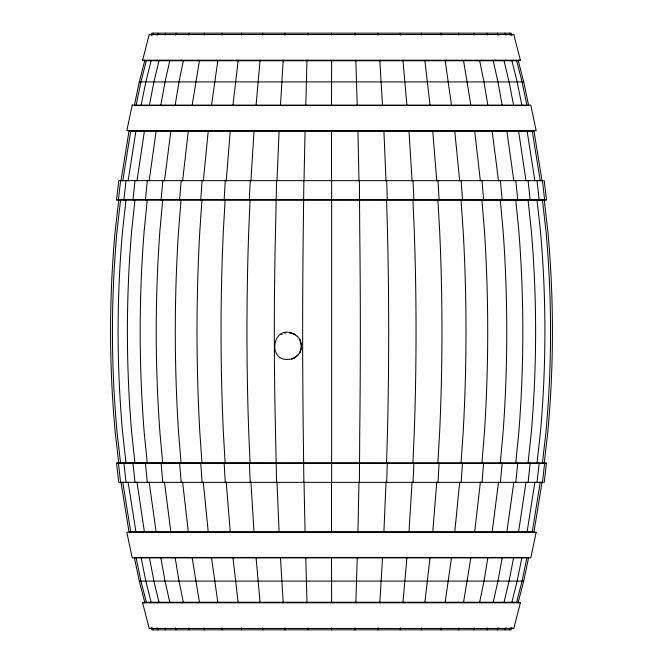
<?xml version="1.0" encoding="UTF-8"?>
<svg xmlns="http://www.w3.org/2000/svg" width="663" height="663" viewBox="0 0 663 663"><rect width="100%" height="100%" fill="white"/><g stroke="black" fill="none" stroke-linecap="round" stroke-linejoin="round"><path stroke-width="0.99" d="M303.869 180.651L303.264 230.923A1098.84 143.423 -90 0 0 303.264 432.077L303.869 482.349M359.412 482.349L359.736 432.077A1098.84 143.423 90 0 0 359.736 230.923L359.412 180.651M304.019 180.908L305.063 131.199M357.937 531.801L358.981 482.092M305.767 105.55L306.986 60.209M357.233 557.45L355.874 602.244L356.296 602.791M276.579 180.651L275.518 230.923A1098.84 284.402 90 0 0 275.518 432.077L276.579 482.349M386.703 482.349L387.275 463.139L386.57 462.882L387.482 432.077A1098.84 284.402 -90 0 0 387.482 230.923L386.57 200.118L387.275 199.861L386.703 180.651M308.055 33.15L307.988 35.064L307.847 34.509M354.945 629.85L355.012 627.936L355.434 628.491M277.001 180.908L279.082 131.199M383.918 531.801L385.999 482.092M250.216 180.651L249.371 199.861L250.075 200.118L248.724 230.923A1098.84 420.508 90 0 0 248.724 432.077L250.075 462.882L249.371 463.139L250.216 482.349M413.049 482.349L413.894 463.139L412.925 462.882L414.276 432.077A1098.84 420.508 90 0 0 414.276 230.923L412.925 200.118L413.894 199.861L413.049 180.651M280.474 105.55L283.167 60.756L282.745 60.209M382.526 557.45L379.833 602.244L380.521 602.791M225.254 180.651L224.144 199.861L225.113 200.118L223.348 230.923A1098.84 549.42 90 0 0 223.348 432.077L225.113 462.882L224.144 463.139L225.254 482.349M437.994 482.349L439.105 463.139L437.887 462.882L439.652 432.077A1098.84 549.42 90 0 0 439.652 230.923L437.887 200.118L439.105 199.861L437.994 180.651M250.921 180.908L254.004 131.199M408.996 531.801L412.079 482.092M285.007 33.15L284.875 35.064L284.46 34.509M377.993 629.85L378.125 627.936L378.813 628.491M202.099 180.651L200.756 199.861L201.975 200.118L199.82 230.923A1098.84 668.934 90 0 0 199.82 432.077L201.975 462.882L200.756 463.139L202.099 482.349M461.125 482.349L462.476 463.139L461.025 462.882L463.18 432.077A1098.84 668.934 -90 0 0 463.18 230.923L461.025 200.118L462.476 199.861L461.125 180.651M181.165 180.651L179.607 199.861L181.049 200.118L178.546 230.923A1098.84 776.995 90 0 0 178.546 432.077L181.049 462.882L179.607 463.139L181.165 482.349M226.224 180.908L230.243 131.199M256.051 105.55L260.029 60.756L259.341 60.209M406.949 557.45L402.971 602.244L403.916 602.791M432.757 531.801L436.776 482.092M482.034 482.349L483.6 463.139L481.951 462.882L484.454 432.077A1098.84 776.995 90 0 0 484.454 230.923L481.951 200.118L483.6 199.861L482.034 180.651M162.808 180.651L161.051 199.861L162.7 200.118L159.891 230.923A1098.84 871.77 -90 0 0 159.891 432.077L162.7 462.882L161.051 463.139L162.808 482.349M500.374 482.349L502.123 463.139L500.3 462.882L503.109 432.077A1098.84 871.77 90 0 0 503.109 230.923L500.3 200.118L502.123 199.861L500.374 180.651M147.327 180.651L145.412 199.861L147.236 200.118L144.169 230.923A1098.84 951.62 90 0 0 144.169 432.077L147.236 462.882L145.412 463.139L147.327 482.349M203.326 180.908L208.215 131.199M262.755 33.15L262.565 35.064L261.877 34.509M400.245 629.85L400.435 627.936M454.785 531.801L459.674 482.092M515.814 482.349L517.728 463.139L515.764 462.882L518.831 432.077A1098.84 951.62 90 0 0 518.831 230.923L515.764 200.118L517.728 199.861L515.814 180.651M232.928 105.55L238.125 60.756L237.172 60.209M430.072 557.45L424.875 602.244L426.069 602.791M135.003 180.651L132.956 199.861L134.929 200.118L131.655 230.923A1098.84 1015.194 -90 0 0 131.655 432.077L134.929 462.882L132.956 463.139L135.003 482.349M528.104 482.349L530.151 463.139L528.071 462.882L531.345 432.077A1098.84 1015.194 -90 0 0 531.345 230.923L528.071 200.118L530.151 199.861L528.104 180.651M126.036 180.651L123.906 199.861L125.987 200.118L122.556 230.923A1098.84 1061.397 90 0 0 122.556 432.077L125.987 462.882L123.906 463.139L126.036 482.349M537.038 482.349L539.168 463.139L537.013 462.882L540.444 432.077A1098.84 1061.397 -90 0 0 540.444 230.923L537.013 200.118L539.168 199.861L537.038 180.651M116.539 199.861L118.752 180.651L544.248 180.651L546.461 199.861L544.265 200.118L116.539 199.861L546.461 199.861M120.591 180.651L118.404 199.861L120.55 200.118L117.036 230.923A1098.84 1089.442 -90 0 0 117.036 432.077L120.55 462.882L118.404 463.139L120.591 482.349M118.735 200.118L115.188 230.923A1098.84 1098.84 0 0 0 115.188 432.077L118.735 462.882L546.461 463.139L544.248 482.349L118.752 482.349L116.539 463.139L118.735 462.882M182.615 180.908L188.3 131.199M474.7 531.801L480.385 482.092M544.265 462.882L547.812 432.077A1098.84 1098.84 0 0 0 547.812 230.923L544.265 200.118M542.442 482.349L544.638 463.139L542.45 462.882L545.964 432.077A1098.84 1089.442 90 0 0 545.964 230.923L542.45 200.118L544.638 199.861L542.442 180.651M300.861 349.592L301.309 346.028L299.784 339.365C302.055 343.542 302.063 348.854 299.519 352.907L301.101 349.318M164.457 180.908L170.839 131.199M211.48 105.55L217.812 60.756L216.619 60.209M241.431 35.064L241.68 33.15M421.32 629.85L421.569 627.936M451.52 557.45L445.188 602.244L446.605 602.791M492.161 531.801L498.543 482.092M149.15 180.908L156.12 131.199M506.88 531.801L513.85 482.092M192.096 105.55L199.447 60.756L198.03 60.209M470.904 557.45L463.553 602.244L465.169 602.791M136.976 180.908L144.401 131.199M518.599 531.801L526.024 482.092M128.116 180.908L135.89 131.199M221.84 35.064L222.138 33.15M440.862 629.85L441.16 627.936M527.11 531.801L534.884 482.092M122.746 180.908L130.719 131.199M532.281 531.801L540.254 482.092M120.948 180.908L128.987 131.199L534.013 131.199L542.052 180.908M542.052 482.092L534.013 531.801L128.987 531.801L120.948 482.092M175.09 105.55L179.018 81.914L183.336 60.756L181.728 60.209M487.91 557.45L483.982 581.086L479.664 602.244L481.446 602.791M160.761 105.55L165.046 81.914L169.769 60.756L167.988 60.209M502.239 557.45L497.954 581.086L493.231 602.244L495.153 602.791M204.121 35.064L204.469 33.15M458.531 629.85L458.879 627.936M149.357 105.55L153.924 81.914L158.963 60.756L157.04 60.209M513.643 557.45L509.076 581.086L504.037 602.244L506.068 602.791M141.07 105.55L145.843 81.914L151.106 60.756L149.084 60.209M521.93 557.45L517.157 581.086L511.894 602.244L513.991 602.791M188.59 35.064L188.98 33.15M474.02 629.85L474.41 627.936M136.039 105.55L140.937 81.914L146.341 60.756L144.244 60.209M526.961 557.45L522.063 581.086L516.659 602.244L518.798 602.791M144.741 60.756L139.296 81.914L134.349 105.55L528.651 105.55L523.704 81.914L518.259 60.756L144.741 60.756L142.611 60.209L149.225 34.509L513.775 34.509L520.389 60.209L518.259 60.756M518.259 602.244L523.704 581.086L528.651 557.45L134.349 557.45L139.296 581.086L144.741 602.244L518.259 602.244L520.389 602.791L513.775 628.491L149.225 628.491L142.611 602.791L144.741 602.244M175.496 35.064L175.919 33.15M487.081 629.85L487.504 627.936M165.07 35.064L165.526 33.15M497.474 629.85L497.93 627.936M157.504 35.064L157.976 33.15M505.024 629.85L505.496 627.936M331.641 34.509L331.5 35.064L331.5 33.15M331.641 60.209L331.5 105.55M306.986 602.791L305.767 557.45M307.847 628.491L307.988 627.936L308.055 629.85M152.904 35.064L153.393 33.15M509.607 629.85L510.096 627.936M151.363 35.064L151.852 33.15L511.148 33.15L511.637 35.064M511.637 627.936L511.148 629.85L151.852 629.85L151.363 627.936M294.587 357.937L297.786 355.186L294.587 357.937C264.181 368.835 271.615 317.03 297.728 336.647L297.322 336.282L299.784 339.365M297.38 355.758L299.825 352.476M355.434 34.509L355.012 35.064L354.945 33.15M356.296 60.209L355.874 60.756L357.233 105.55M282.745 602.791L283.167 602.244L280.474 557.45M284.46 628.491L284.875 627.936L285.007 629.85M291.339 359.313L295.126 357.266M378.813 34.509L378.125 35.064L377.993 33.15M380.521 60.209L379.833 60.756L382.526 105.55M259.341 602.791L260.029 602.244L256.051 557.45M261.877 628.491L262.565 627.936L262.755 629.85M403.916 60.209L402.971 60.756L406.949 105.55M237.172 602.791L238.125 602.244L232.928 557.45M426.069 60.209L424.875 60.756L430.072 105.55M216.619 602.791L217.812 602.244L211.48 557.45M446.605 60.209L445.188 60.756L451.52 105.55M198.03 602.791L199.447 602.244L192.096 557.45M465.169 60.209L463.553 60.756L470.904 105.55M181.728 602.791L183.336 602.244L179.018 581.086L175.09 557.45M481.446 60.209L479.664 60.756L483.982 81.914L487.91 105.55M167.988 602.791L169.769 602.244L165.046 581.086L160.761 557.45M495.153 60.209L493.231 60.756L497.954 81.914L502.239 105.55M157.04 602.791L158.963 602.244L153.924 581.086L149.357 557.45M498.601 34.882L499.952 34.509M506.068 60.209L504.037 60.756L509.076 81.914L513.643 105.55M149.084 602.791L151.106 602.244L145.843 581.086L141.07 557.45M155.474 628.491L156.824 628.118M506.2 34.882L507.601 34.509M512.201 34.509L510.8 34.882L512.234 34.509M513.991 60.209L511.894 60.756L517.157 81.914L521.93 105.55M144.244 602.791L146.341 602.244L140.937 581.086L136.039 557.45M150.799 628.491L152.2 628.118L150.766 628.491M512.35 34.882L513.775 34.509M518.798 60.209L516.659 60.756L522.063 81.914L526.961 105.55M149.225 628.491L150.65 628.118M142.611 60.209L520.389 60.209M139.296 81.914L523.704 81.914M116.539 463.139L546.461 463.139M139.296 581.086L523.704 581.086M142.611 602.791L520.389 602.791M289.458 332.901L291.123 333.124M150.766 34.509L152.192 34.882L150.799 34.509M149.225 34.509L150.65 34.882M512.35 628.118L513.775 628.491M512.234 628.491L510.808 628.118L512.201 628.491M506.2 628.118L507.601 628.491M155.474 34.509L156.824 34.882M498.601 628.118L499.952 628.491M281.013 334.069L282.198 334.533M284.261 332.702L285.297 333.232M291.256 332.71L295.06 334.558L294.521 334.086M509.607 33.15L510.096 35.064M331.641 602.791L331.5 557.45M331.641 628.491L331.5 627.936L331.5 629.85M152.904 627.936L153.393 629.85M505.024 33.15L505.496 35.064M157.504 627.936L157.976 629.85M497.474 33.15L497.93 35.064M165.07 627.936L165.526 629.85M487.081 33.15L487.504 35.064M175.496 627.936L175.919 629.85M474.02 33.15L474.41 35.064M188.59 627.936L188.98 629.85M458.531 33.15L458.879 35.064M204.121 627.936L204.469 629.85M532.281 131.199L540.254 180.908M122.746 482.092L130.719 531.801M440.862 33.15L441.16 35.064M221.84 627.936L222.138 629.85M527.11 131.199L534.884 180.908M128.116 482.092L135.89 531.801M518.599 131.199L526.024 180.908M136.976 482.092L144.401 531.801M506.88 131.199L513.85 180.908M149.15 482.092L156.12 531.801M492.161 131.199L498.543 180.908M421.32 33.15L421.569 35.064M241.431 627.936L241.68 629.85M164.457 482.092L170.839 531.801M474.7 131.199L480.385 180.908M182.615 482.092L188.3 531.801M454.785 131.199L459.674 180.908M400.245 33.15L400.435 35.064M203.326 482.092L208.215 531.801M432.757 131.199L436.776 180.908M226.224 482.092L230.243 531.801M408.996 131.199L412.079 180.908M250.921 482.092L254.004 531.801M383.918 131.199L385.999 180.908M277.001 482.092L279.082 531.801M357.937 131.199L358.981 180.908M304.019 482.092L305.063 531.801M331.641 180.651L331.641 482.349M331.5 131.199L331.5 180.908M331.5 482.092L331.5 531.801M132.194 105.102L126.824 130.744L536.176 130.744L530.806 105.102L132.194 105.102M536.176 532.256L530.806 557.898L132.194 557.898L126.824 532.256L536.176 532.256"/></g></svg>
